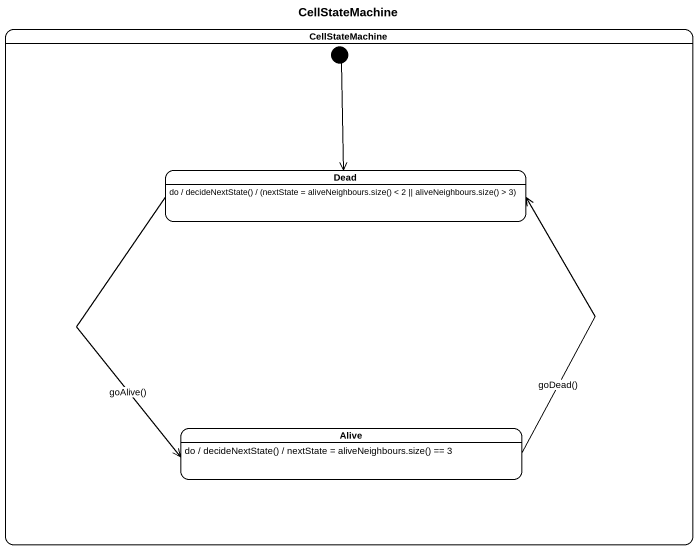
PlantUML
@startuml
title CellStateMachine
hide empty description
state CellStateMachine {
  state Dead
  Dead : do / decideNextState() / (nextState = aliveNeighbours.size() < 2 || aliveNeighbours.size() > 3)
  state Alive
  Alive : do / decideNextState() / nextState = aliveNeighbours.size() == 3
  [*] --> Dead
}
Dead --> Alive : goAlive()
Alive -up-> Dead : goDead()
@enduml
